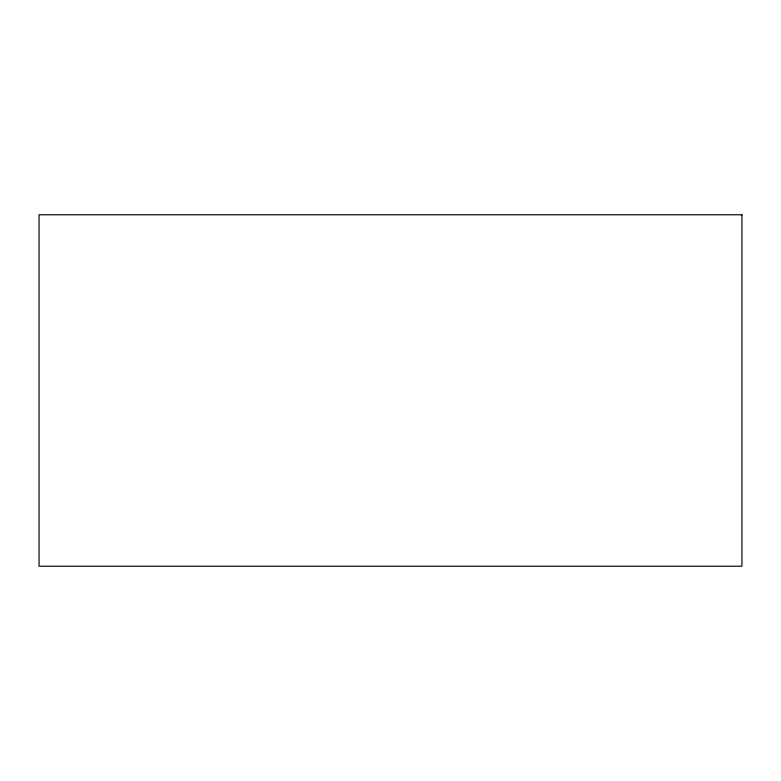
<?xml version="1.0" encoding="UTF-8"?>
<svg xmlns="http://www.w3.org/2000/svg" width="781" height="781" viewBox="0 0 781 781"><rect width="100%" height="100%" fill="white"/><g stroke="black" fill="none" stroke-linecap="round" stroke-linejoin="round"><path stroke-width="1.17" d="M741.95 214.775L39.05 214.775L39.05 566.225L741.95 566.225L741.95 214.775"/></g></svg>
